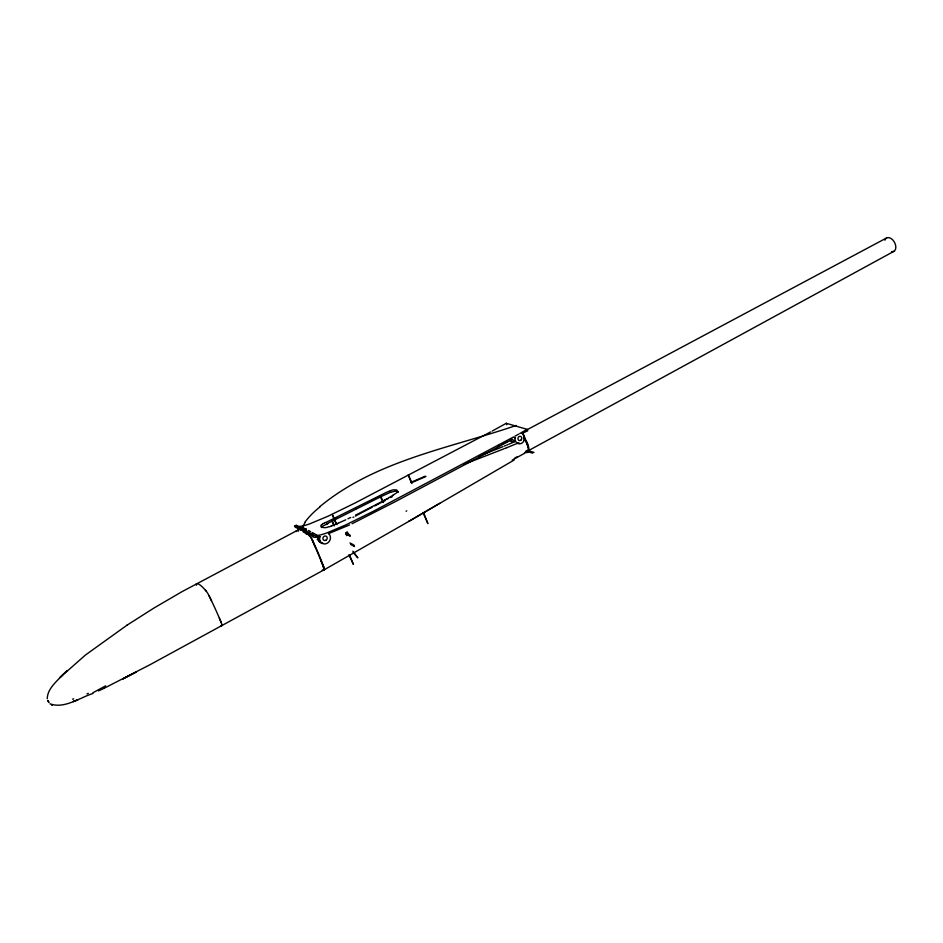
<?xml version="1.0" encoding="UTF-8"?>
<svg xmlns="http://www.w3.org/2000/svg" width="943" height="943" viewBox="0 0 943 943"><rect width="100%" height="100%" fill="white"/><g stroke="black" fill="none" stroke-linecap="round" stroke-linejoin="round"><path stroke-width="1.41" d="M528.858 450.318L528.622 451.308M397.828 491.468L396.697 489.959L393.325 489.818A8.676 2.876 -21.3 0 0 390.296 490.761M345.609 534.174L347.095 531.746L347.955 533.219L346.47 535.636M67.177 670.485L59.857 677.593L85.507 654.984L126.94 625.233M63.37 674.08C57.11 681.211 47.362 688.437 47.256 698.775M320.019 506.497C375.75 460.455 449.611 448.208 516.163 425.47M321.575 524.968C318.522 527.656 326.231 528.398 328.27 526.878M126.775 625.339L153.898 608.07L182.199 591.556L298.412 529.813A45.594 11.01 61.6 0 1 309.552 535.919L309.552 535.919A5.788 1.414 61.8 0 1 312.604 540.61A88.229 20.616 62 0 1 323.685 566.932L323.767 567.179M298.318 529.872L298.412 529.813A5.705 1.379 61.9 0 0 298.212 531.31M392.96 495.299L388.21 498.081M408.979 521.302L514.076 460.066M408.732 521.42L439.721 503.314M409.109 521.231L323.897 569.961A46.066 11.233 62 0 1 322.211 570.055M521.785 433.497L527.715 430.821L527.196 429.371L506.273 423.289L492.187 431.069M519.793 433.509L527.196 429.371M518.721 434.122L514.854 436.267M406.091 511.236L406.739 510.882M386.972 498.776L385.887 499.377M512.261 460.101L524.85 453.123M522.905 433.297A5.434 2.11 61.7 0 0 523.059 433.768L523.966 437.246A10.738 4.137 61.7 0 1 528.834 448.385A10.738 4.137 61.7 0 1 525.652 452.322M514.843 438.024L515.173 437.847A5.469 4.703 -73.1 0 0 518.332 443.693A5.469 4.703 -73.1 0 0 524.143 440.416A5.469 4.703 -73.1 0 0 522.516 433.709M385.168 499.778L382.752 501.098M513.522 436.998L373.499 511.2L345.444 525.074L326.537 533.043A108.575 100.783 -65.6 0 1 323.838 533.95L320.974 534.787A38.427 35.021 -60.9 0 1 316.035 535.6L314.278 535.518A2.723 2.464 -58.5 0 1 313.418 535.011L296.161 525.286L294.688 526.064L311.496 535.235L313.005 534.422M324.203 569.042A5.835 1.426 61.6 0 1 324.015 569.878L150.173 664.626L104.425 688.119M514.465 458.286L517.047 456.872M524.791 452.652L893.881 251.345M92.85 692.822L105.663 685.844M512.568 439.273L395.27 501.676L352.081 523.719M381.774 501.617L377.341 503.986M352.965 517.448L353.825 516.988M490.631 431.918L355.452 502.808L327.952 516.257L309.434 523.978A105.769 98.803 -65.1 0 1 306.781 524.85L303.976 525.664A37.461 34.349 -60.2 0 1 299.131 526.442L297.41 526.347A2.664 2.416 -57.8 0 1 296.562 525.852L296.161 525.286M355.535 516.069L356.383 515.609M357.244 515.149L358.092 514.689M358.953 514.241L359.802 513.782M360.662 513.322L361.511 512.862M526.512 430.067L886.585 237.954M362.371 512.414L363.22 511.955M364.081 511.507L368.265 509.279M376.976 504.175L356.961 514.43M369.102 508.843L370.186 508.265M370.917 507.888L372.002 507.31M374.725 505.896L375.809 505.33M123.05 678.842L136.287 671.97L123.168 678.783M325.748 522.528L386.288 492.411A26.133 8.605 -21.4 0 1 389.577 491.079L390.013 490.855M376.363 505.047L377.848 504.269M326.915 523.73L332.808 520.784M378.355 504.01L379.357 503.503M368.465 502.277L369.208 501.9M380.359 502.984L381.573 502.371M355.747 508.725L356.36 508.418M372.261 500.356L373.015 499.967M381.986 502.171L383.2 501.558M523.978 440.357L525.286 439.285A5.422 2.11 61.7 0 1 524.249 437.092M376.057 498.446L376.811 498.069M377.542 497.704L378.65 497.161M379.286 497.491L332.702 520.842M355.511 515.149L356.36 514.725M383.954 501.181L385.298 500.521M333.916 525.652L331.83 520.619L333.268 519.911M336.156 518.497L337.052 518.049M379.463 497.397L381.019 496.643L383.377 502.536M380.076 496.466L381.019 496.643M380.948 496.666L388.575 493.142A21.076 7.037 -21.3 0 1 390.131 492.482L390.602 492.317M383.577 500.721L388.469 498.387M350.725 517.471L347.979 518.78M507.523 441.407L505.837 442.208M349.57 524.921L328.435 533.667M98.508 690.913L104.319 688.154M504.151 443.01L504.835 442.691M502.089 443.988L502.772 443.658M498.152 445.839L498.988 445.438M345.786 519.805L338.785 522.941M518.921 442.715L506.356 447.878M92.933 693.47C79.636 697.737 64.159 709.195 49.979 703.784M514.277 441.89L508.855 444.2M411.136 482.262L425.258 476.191M411.855 482.545L425.977 476.474M87.015 693.895L88.324 693.341M338.231 523.176L331.889 525.687M507.747 444.672L506.627 445.131M390.437 497.515L392.158 496.808M505.507 445.591L504.387 446.051M478.702 456.365L479.987 455.846M481.908 455.068L480.624 455.587M482.557 454.809L502.984 446.617M464.192 464.239L504.022 448.774M505.024 448.385L505.79 448.09M390.874 492.211L395.423 491.114L398.406 492.187M305.237 528.858L306.098 529.235M304.094 528.563L302.939 528.811M328.93 533.927A5.847 5.257 -58.9 0 1 329.343 541.294A5.847 5.257 -58.9 0 1 322.4 543.463A5.847 5.257 -58.9 0 1 319.983 536.732L315.669 537.357M302.727 527.609L300.357 527.986M219.365 618.16L221.251 622.663A5.917 1.026 61.7 0 1 221.794 625.622L221.522 625.657M317.909 535.883L316.247 536.084M316.341 535.553L315.386 535.624M300.051 529.447A5.422 1.061 -19.9 0 1 299.721 529.459L300.593 529.624M514.406 437.611L515.173 437.847M510.788 439.414L515.408 440.841M300.982 529.73L303.08 530.65M527.231 450.318L534.021 452.451M525.923 451.025L532.712 453.17M52.395 705.022L51.488 704.704L52.36 705.01M309.493 534.799L310.447 535.459M301.96 530.096L302.762 530.473M331.83 520.619L334.47 525.746M345.786 532.771L349.653 534.764L350.266 536.261L346.399 534.268M349.983 542.956L353.861 544.995L354.474 546.492L350.596 544.441M303.104 527.609L304.118 528.163M308.361 530.449L309.115 530.862M309.87 531.263L310.624 531.675M312.145 532.5L312.911 532.913M313.677 533.325L314.443 533.738M315.21 534.151L316.754 534.987M318.38 535.872L319.983 536.732M317.19 539.384L317.932 539.644A5.917 5.481 -79.5 0 1 317.72 539.042M318.121 537.958A5.929 5.493 -79.1 0 0 318.675 540.186L320.054 540.94M306.829 533.502L308.738 534.504M303.198 530.709L305.32 532.1M305.072 532.5L305.768 532.889M307.783 533.868L307.17 533.443M308.762 535.129L309.54 535.907M205.397 590.188L206.14 591.049A5.964 1.049 61.8 0 1 209.157 595.941A90.728 15.123 61.9 0 1 221.263 622.686L221.357 622.922M352.941 551.195L357.833 557.879L353.13 552.303M47.987 700.555L48.93 702.464L48.399 701.592M47.94 700.696L48.376 701.533M209.016 595.67L211.55 600.903M312.475 540.339L323.685 566.943A5.752 1.403 61.6 0 1 323.885 569.961M311.19 537.651L315.103 546.975M320.714 560.272L324.628 569.596M336.309 524.296L332.478 515.019L336.969 524.626M348.91 554.779L353.413 564.421L349.57 555.132M380.583 496.973L381.09 498.246M381.349 498.871L381.856 500.144M412.103 483.181L408.236 474.824L411.384 482.899M423.678 512.815L427.886 523.589L422.959 512.497M506.273 423.289L506.792 424.715M302.562 529.589L302.62 527.856A15.336 13.862 -58.7 0 1 303.929 524.438L304.636 523.176A28.856 25.968 -59.1 0 1 305.414 521.939M884.923 240.182A7.627 4.845 61.5 0 1 894.341 242.033A7.627 4.845 61.5 0 1 891.583 251.663M221.794 625.622A47.433 8.263 61.9 0 1 221.016 625.645M221.935 624.773A6.012 1.049 61.7 0 1 221.888 625.563M206.128 591.049A46.95 8.098 61.6 0 0 196.462 583.811L196.403 583.847A5.87 1.014 61.9 0 0 196.486 585.226M305.19 521.762A76.147 67.483 -59.4 0 1 320.196 506.768M523.707 438.189A9.135 3.513 61.7 0 1 527.903 447.595M322.942 566.319A4.031 0.978 61.6 0 1 323.19 567.12M305.037 532.972A43.885 10.597 61.6 0 1 306.593 534.151M73.695 698.81A119.549 103.624 -21.8 0 1 72.611 699.187M514.112 441.772A5.434 4.691 -73.1 0 1 509.868 440.287M509.703 440.346A3.619 2.829 14.6 0 1 509.444 439.909M523.789 437.835A9.819 3.772 61.7 0 1 526.937 451.732M315.657 537.215A4.998 4.515 -58.5 0 1 311.273 535.4M298.436 528.056A4.88 4.432 -57.8 0 1 294.475 526.218M301.253 528.198A42.152 3.395 43.2 0 1 301.501 528.269M312.711 534.705A27.147 5.858 18.6 0 1 311.744 534.186M312.887 535.412A3.937 0.672 17.3 0 1 312.015 535.105M313.512 535.919A5.481 3.348 2 0 1 312.522 535.836M321.233 524.992A10.679 3.077 -17.8 0 1 322.577 524.084M323.06 523.754A21.689 5.528 -19.6 0 1 324.392 523.011M324.71 522.917A31.85 7.344 -20.6 0 1 325.476 522.516M397.687 491.727A5.823 1.945 -21.3 0 1 397.239 492.234A10.314 3.43 -21.3 0 1 396.06 493.224M395.471 493.602A25.65 8.511 -21.3 0 1 392.877 495.275M331.96 525.805A31.084 12.731 -17 0 1 331.04 526.123M330.828 526.288A21.394 8.452 -17.1 0 1 329.119 526.854M326.325 524.532A33.465 7.096 -21.2 0 1 327.775 523.789M324.51 525.239A21.512 5.21 -20.2 0 1 325.736 524.579M323.732 525.581A10.668 2.888 -19 0 0 322.388 526.442A5.505 1.603 -17.7 0 0 321.422 527.314M321.575 527.55A9.006 2.735 -15.5 0 1 321.622 527.278M322.082 542.897A5.823 5.399 -66.7 0 1 318.239 540.339M302.691 528.929A5.693 5.163 -58.2 0 1 303.009 527.561M304.118 529.73A5.352 4.939 12.1 0 1 304.565 528.563M296.538 531.416A18.495 3.088 -17.3 0 1 295.548 531.369M303.316 532.064A42.14 5.021 38.2 0 1 303.846 532.323M318.651 540.209A5.847 5.434 -74.5 0 0 321.115 542.767A5.799 5.363 -66.5 0 0 322.907 543.274M318.463 537.333A5.422 2.864 -88.4 0 1 318.557 536.213M306.11 530.272A2.275 2.063 -58.2 0 1 305.945 528.634M77.656 699.883L73.165 701.533L77.656 699.883M325.995 540.209A2.334 2.098 -58.9 0 0 326.266 536.272A2.334 2.098 -58.9 0 0 322.895 538.312A2.334 2.098 -58.9 0 0 325.995 540.209M520.996 440.075A2.192 1.886 -73.1 0 0 520.63 436.397A2.192 1.886 -73.1 0 0 517.966 438.86A2.192 1.886 -73.1 0 0 520.996 440.075"/></g></svg>
